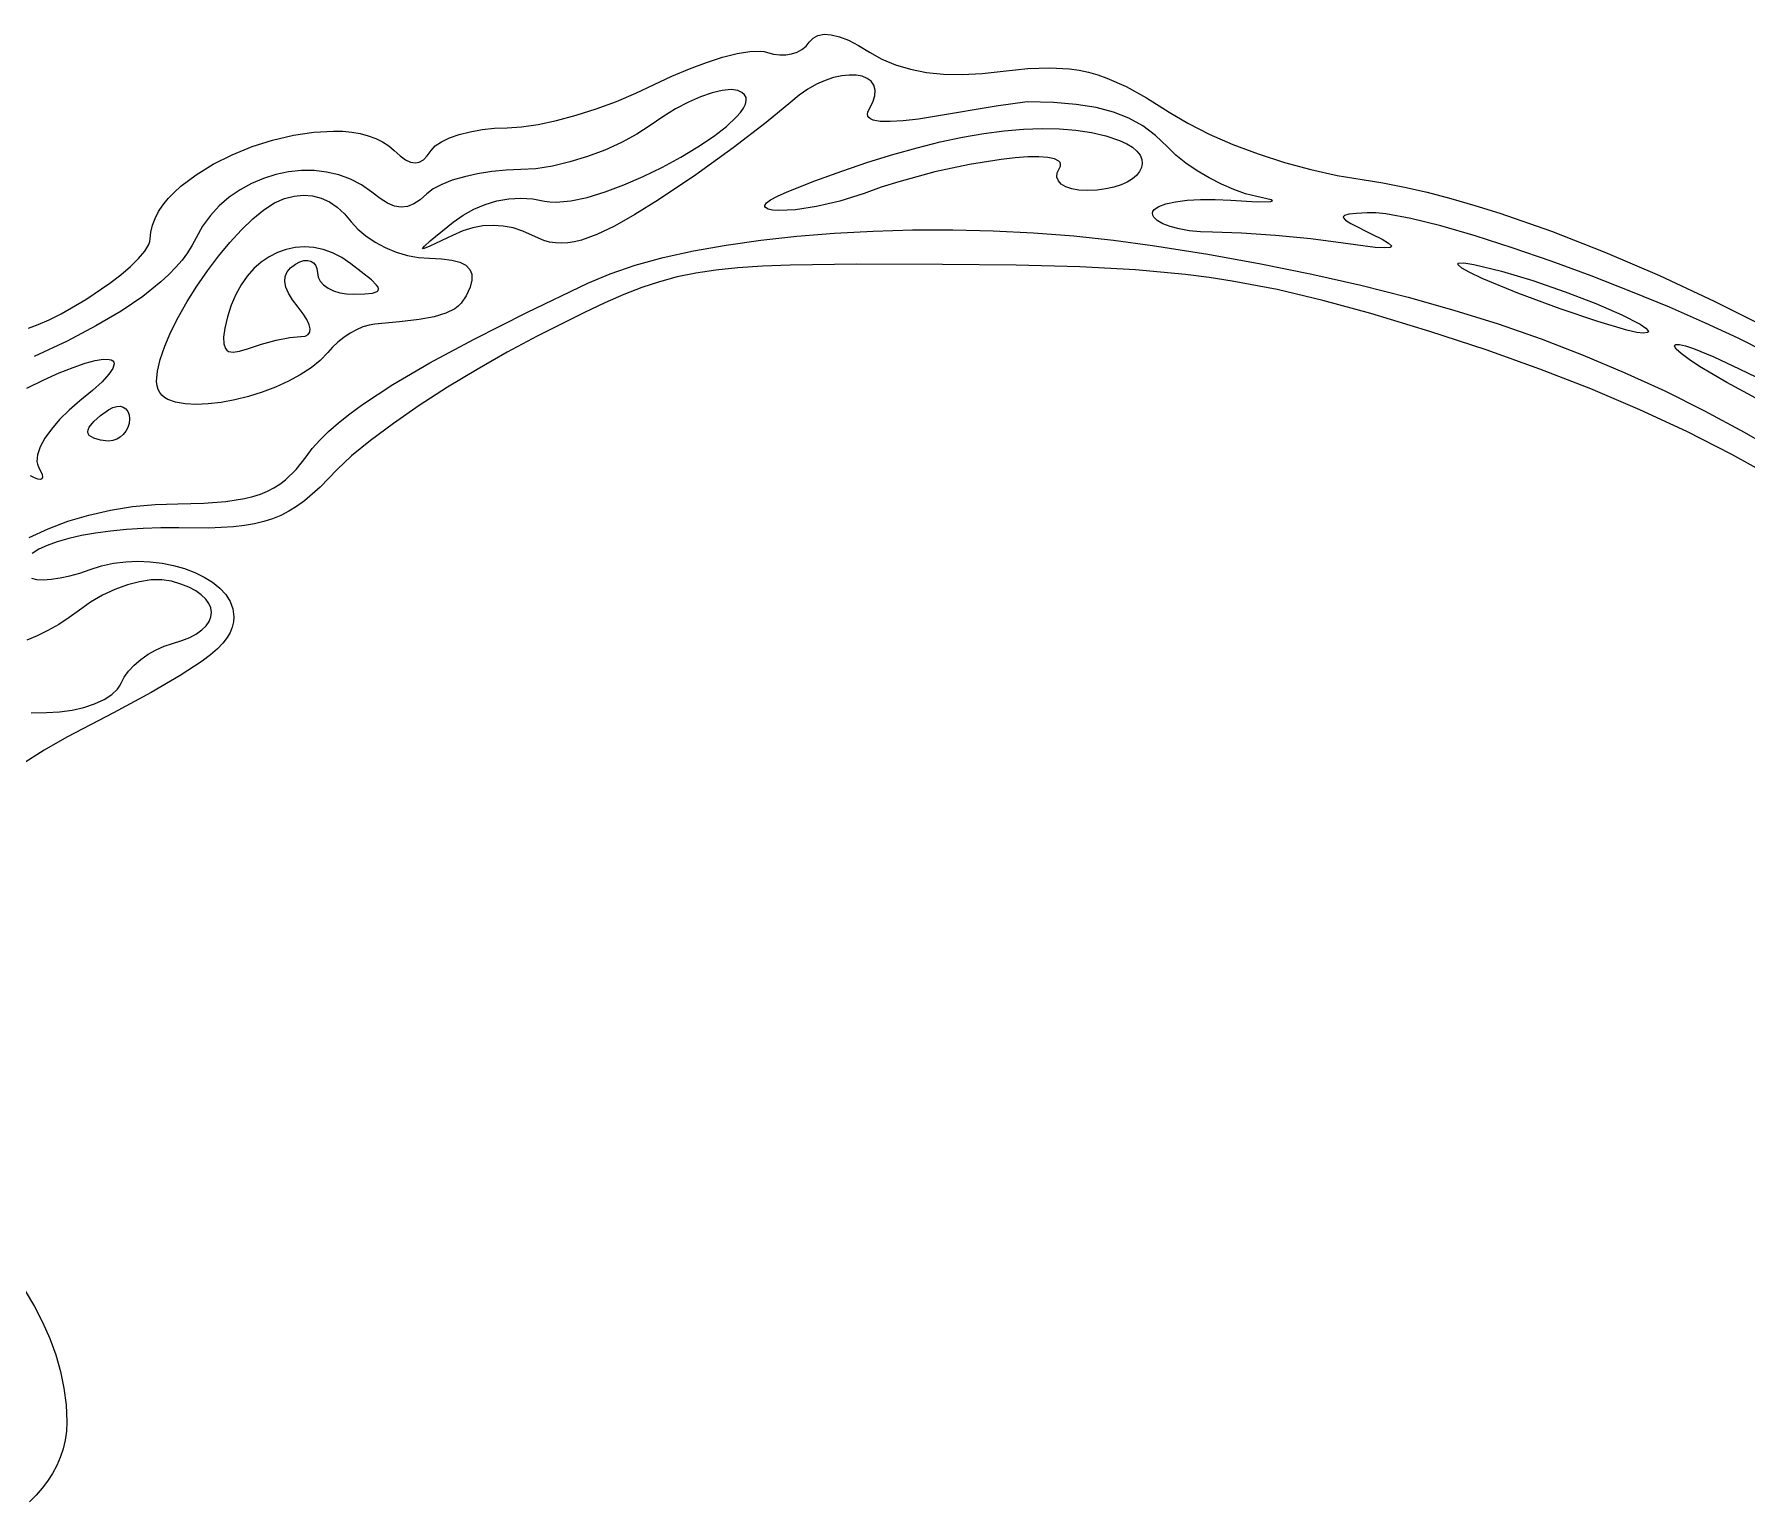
# Model space of a CAD drawing. Header units: millimetres. Extents: x 0.03 to 7.19, y 1.13 to 4.15.
# Drawn here: x 0.939 to 1.85, y 2.529 to 3.31 of the extents above; entities that cross this region are included whole.
import ezdxf

# ---------------------------------------------------------------- set-up
doc = ezdxf.new("R2010")
doc.units = ezdxf.units.MM

msp = doc.modelspace()

# ---------------------------------------------------------------- linework, layer by layer
at = {"flags": 128}
for points in [[(0.93601, 3.153618), (0.941237, 3.155427), (0.947088, 3.157961), (0.95338, 3.161107), (0.966568, 3.168776), (0.979353, 3.177518), (0.985142, 3.182006), (0.990287, 3.186419), (0.994608, 3.190644), (0.997922, 3.194564), (1.00005, 3.198067), (1.000612, 3.199626), (1.00081, 3.201038), (1.001119, 3.204723), (1.001986, 3.20838), (1.003379, 3.211996), (1.005268, 3.215562), (1.007619, 3.219065), (1.010402, 3.222493), (1.013585, 3.225836), (1.017137, 3.229082), (1.025218, 3.235237), (1.034394, 3.240866), (1.044412, 3.245878), (1.055018, 3.250181), (1.06596, 3.253683), (1.076986, 3.256293), (1.087841, 3.25792), (1.098275, 3.258472), (1.103254, 3.258316), (1.108032, 3.257857), (1.112579, 3.257083), (1.116862, 3.255983), (1.12085, 3.254545), (1.124511, 3.252759), (1.127814, 3.250612), (1.130726, 3.248094), (1.133846, 3.245241), (1.136698, 3.243203), (1.13932, 3.24198), (1.141749, 3.241573), (1.144022, 3.24198), (1.146178, 3.243203), (1.148252, 3.245241), (1.150282, 3.248094), (1.152455, 3.250523), (1.155789, 3.252788), (1.160119, 3.254841), (1.165277, 3.25663), (1.171097, 3.258108), (1.177413, 3.259225), (1.184058, 3.259931), (1.190865, 3.260177), (1.198436, 3.260646), (1.207278, 3.261992), (1.217071, 3.264118), (1.227494, 3.266932), (1.238225, 3.270339), (1.248943, 3.274245), (1.259329, 3.278556), (1.26906, 3.283177), (1.278425, 3.287674), (1.287764, 3.29164), (1.296828, 3.295004), (1.30537, 3.297696), (1.313144, 3.299645), (1.319901, 3.300781), (1.325396, 3.301032), (1.327592, 3.300805), (1.329379, 3.30033), (1.332579, 3.299383), (1.335839, 3.298943), (1.339066, 3.298989), (1.342171, 3.299497), (1.345062, 3.300445), (1.347649, 3.30181), (1.34984, 3.303571), (1.351546, 3.305705), (1.353535, 3.307964), (1.356167, 3.309381), (1.359409, 3.309961), (1.363226, 3.30971), (1.367585, 3.308633), (1.372452, 3.306734), (1.377793, 3.30402), (1.383574, 3.300497), (1.390206, 3.296712), (1.397456, 3.293647), (1.405339, 3.2913), (1.41387, 3.289668), (1.423065, 3.28875), (1.432939, 3.288541), (1.443506, 3.289041), (1.454782, 3.290247), (1.467863, 3.291673), (1.479489, 3.29213), (1.490096, 3.291512), (1.495152, 3.290766), (1.500117, 3.289712), (1.505044, 3.288335), (1.509988, 3.286622), (1.520143, 3.282137), (1.531018, 3.276149), (1.543046, 3.268552), (1.552964, 3.262611), (1.564398, 3.256846), (1.577007, 3.251376), (1.590454, 3.246319), (1.604397, 3.241796), (1.618497, 3.237923), (1.632414, 3.234821), (1.64581, 3.232608), (1.656815, 3.230904), (1.668362, 3.228659), (1.680408, 3.225895), (1.692908, 3.222637), (1.705818, 3.218907), (1.719093, 3.214728), (1.746563, 3.205114), (1.774963, 3.193981), (1.803938, 3.181512), (1.833135, 3.167893), (1.862199, 3.153306)], [(1.861027, 3.140582), (1.845959, 3.148186), (1.828525, 3.156289), (1.809288, 3.164666), (1.788817, 3.173089), (1.767675, 3.181331), (1.746429, 3.189167), (1.725645, 3.19637), (1.705888, 3.202712), (1.687724, 3.207969), (1.671719, 3.211913), (1.658439, 3.214317), (1.652997, 3.214871), (1.648449, 3.214955), (1.642732, 3.21465), (1.638697, 3.2142), (1.636365, 3.213517), (1.635842, 3.213062), (1.635752, 3.212517), (1.636879, 3.211114), (1.639763, 3.20922), (1.650879, 3.203622), (1.656374, 3.20088), (1.659873, 3.198789), (1.661315, 3.19733), (1.661246, 3.196832), (1.660641, 3.196484), (1.657793, 3.196233), (1.652709, 3.196557), (1.635601, 3.198858), (1.61852, 3.201094), (1.599733, 3.202927), (1.581519, 3.204166), (1.566157, 3.204622), (1.55974, 3.204827), (1.553753, 3.205415), (1.548329, 3.206346), (1.543596, 3.207576), (1.539687, 3.209066), (1.536733, 3.210774), (1.534864, 3.212658), (1.534378, 3.213653), (1.534212, 3.214677), (1.534429, 3.215685), (1.535063, 3.216633), (1.5375, 3.218335), (1.541354, 3.219755), (1.546452, 3.220865), (1.552625, 3.221636), (1.559701, 3.22204), (1.567509, 3.22205), (1.575879, 3.221635), (1.589866, 3.220835), (1.597146, 3.220951), (1.59813, 3.221332), (1.597266, 3.221917), (1.589768, 3.223663), (1.583782, 3.225122), (1.577414, 3.227323), (1.570858, 3.230157), (1.56431, 3.233516), (1.557965, 3.23729), (1.552018, 3.241372), (1.546665, 3.245653), (1.542101, 3.250024), (1.535742, 3.256165), (1.529015, 3.261252), (1.52168, 3.265362), (1.513501, 3.268573), (1.504236, 3.270961), (1.493648, 3.272602), (1.481498, 3.273575), (1.467546, 3.273955), (1.451058, 3.271748), (1.419226, 3.266385), (1.409643, 3.264839), (1.401448, 3.263863), (1.394674, 3.263455), (1.389355, 3.263611), (1.385524, 3.264329), (1.384177, 3.264897), (1.383215, 3.265604), (1.382641, 3.26645), (1.382461, 3.267434), (1.382678, 3.268556), (1.383296, 3.269816), (1.385355, 3.273765), (1.386423, 3.277257), (1.386581, 3.280285), (1.385906, 3.28284), (1.384478, 3.284916), (1.382376, 3.286504), (1.37968, 3.287597), (1.376468, 3.288188), (1.372819, 3.288267), (1.368814, 3.287828), (1.36453, 3.286862), (1.360048, 3.285363), (1.355446, 3.283322), (1.350803, 3.280731), (1.346199, 3.277584), (1.341712, 3.273872), (1.328674, 3.262969), (1.311037, 3.249523), (1.291117, 3.235241), (1.271226, 3.22183), (1.25875, 3.214008), (1.247938, 3.20788), (1.238545, 3.203378), (1.230325, 3.200431), (1.226579, 3.199518), (1.223033, 3.198969), (1.219659, 3.198774), (1.216424, 3.198924), (1.213298, 3.19941), (1.21025, 3.200225), (1.204268, 3.202802), (1.199145, 3.205179), (1.193931, 3.206883), (1.188644, 3.207913), (1.183301, 3.208269), (1.177918, 3.207952), (1.172512, 3.20696), (1.1671, 3.205295), (1.161699, 3.202955), (1.14968, 3.197121), (1.146685, 3.195911), (1.145942, 3.195765), (1.145704, 3.195939), (1.14674, 3.197282), (1.149798, 3.200015), (1.16199, 3.209955), (1.167343, 3.213769), (1.173074, 3.216936), (1.179096, 3.219436), (1.185325, 3.221248), (1.191675, 3.222353), (1.198059, 3.22273), (1.204391, 3.222359), (1.210587, 3.221219), (1.213556, 3.220712), (1.216902, 3.220563), (1.224584, 3.221258), (1.233344, 3.223137), (1.242893, 3.226034), (1.252941, 3.229785), (1.263198, 3.234223), (1.273374, 3.239184), (1.283179, 3.244502), (1.292325, 3.250011), (1.300521, 3.255545), (1.307478, 3.26094), (1.312906, 3.266029), (1.314956, 3.268408), (1.316515, 3.270648), (1.317547, 3.272729), (1.318015, 3.27463), (1.317884, 3.276331), (1.317117, 3.277811), (1.315679, 3.279049), (1.313532, 3.280024), (1.309905, 3.280539), (1.305266, 3.280092), (1.299807, 3.278758), (1.293719, 3.276615), (1.287194, 3.273737), (1.280423, 3.2702), (1.273596, 3.266081), (1.266907, 3.261455), (1.259763, 3.256737), (1.251633, 3.252334), (1.2428, 3.248343), (1.233548, 3.244861), (1.224157, 3.241985), (1.214913, 3.23981), (1.206096, 3.238435), (1.19799, 3.237955), (1.190271, 3.237692), (1.182563, 3.236939), (1.175071, 3.23575), (1.167999, 3.234175), (1.161553, 3.23227), (1.155938, 3.230086), (1.151358, 3.227676), (1.148018, 3.225094), (1.14447, 3.221904), (1.141075, 3.219649), (1.137741, 3.218332), (1.134372, 3.217955), (1.130876, 3.21852), (1.127159, 3.220031), (1.123126, 3.22249), (1.118685, 3.225899), (1.11325, 3.229793), (1.107389, 3.23287), (1.101181, 3.235149), (1.094707, 3.236651), (1.088046, 3.237398), (1.081278, 3.237409), (1.074483, 3.236706), (1.06774, 3.235309), (1.06113, 3.233239), (1.054731, 3.230516), (1.048624, 3.227162), (1.042888, 3.223196), (1.037603, 3.21864), (1.03285, 3.213514), (1.028707, 3.207839), (1.025254, 3.201635), (1.023156, 3.197666), (1.020664, 3.193731), (1.017768, 3.189824), (1.014458, 3.185939), (1.010726, 3.182068), (1.006561, 3.178204), (0.996896, 3.17047), (0.98539, 3.162683), (0.971965, 3.154786), (0.956547, 3.146724), (0.93906, 3.138441)], [(1.339768, 3.226149), (1.354581, 3.231919), (1.368907, 3.237149), (1.382745, 3.24184), (1.396089, 3.24599), (1.408938, 3.249599), (1.421287, 3.252667), (1.433133, 3.255193), (1.444473, 3.257177), (1.455304, 3.258618), (1.465621, 3.259515), (1.475423, 3.259868), (1.484706, 3.259677), (1.493465, 3.25894), (1.501698, 3.257658), (1.509402, 3.25583), (1.516574, 3.253455), (1.520463, 3.251709), (1.523574, 3.249791), (1.525933, 3.24774), (1.527564, 3.245594), (1.528492, 3.243393), (1.528744, 3.241178), (1.528344, 3.238986), (1.527317, 3.236858), (1.525688, 3.234832), (1.523483, 3.232949), (1.520727, 3.231248), (1.517445, 3.229767), (1.513662, 3.228547), (1.509403, 3.227627), (1.504694, 3.227046), (1.49956, 3.226844), (1.495048, 3.227071), (1.491202, 3.227728), (1.488065, 3.228778), (1.485685, 3.230186), (1.484106, 3.231914), (1.483376, 3.233928), (1.48354, 3.236189), (1.484643, 3.238663), (1.485169, 3.239789), (1.485291, 3.240794), (1.485026, 3.241681), (1.484389, 3.242452), (1.482065, 3.243654), (1.478447, 3.244417), (1.473663, 3.244757), (1.46784, 3.24469), (1.461108, 3.244233), (1.453594, 3.243403), (1.436734, 3.240687), (1.418284, 3.236675), (1.399268, 3.231498), (1.389869, 3.228514), (1.380712, 3.225288), (1.367774, 3.221135), (1.355321, 3.218235), (1.344228, 3.216571), (1.33537, 3.216125), (1.332053, 3.216353), (1.329621, 3.216878), (1.328186, 3.217698), (1.327875, 3.218218), (1.327855, 3.218812), (1.328739, 3.220216), (1.330946, 3.221908), (1.334586, 3.223887), (1.339768, 3.226149)], [(1.00506, 3.120844), (1.004497, 3.122883), (1.004247, 3.125209), (1.004631, 3.13064), (1.006097, 3.136965), (1.008533, 3.144012), (1.011826, 3.15161), (1.015863, 3.159588), (1.02053, 3.167775), (1.025714, 3.176), (1.031303, 3.184091), (1.037184, 3.191876), (1.043242, 3.199186), (1.049366, 3.205848), (1.055443, 3.211691), (1.061358, 3.216543), (1.067, 3.220235), (1.072254, 3.222594), (1.077341, 3.223853), (1.08231, 3.224286), (1.087128, 3.223903), (1.091763, 3.222715), (1.096182, 3.220735), (1.100354, 3.217973), (1.104245, 3.21444), (1.107824, 3.210149), (1.111235, 3.206249), (1.115499, 3.20261), (1.120447, 3.199312), (1.125907, 3.196436), (1.131708, 3.19406), (1.137679, 3.192265), (1.14365, 3.191129), (1.149449, 3.190733), (1.155915, 3.190503), (1.16128, 3.18981), (1.165556, 3.188645), (1.168756, 3.187), (1.170891, 3.184866), (1.171974, 3.182237), (1.172017, 3.179102), (1.171032, 3.175455), (1.168891, 3.170687), (1.166285, 3.166862), (1.164692, 3.165258), (1.162846, 3.163836), (1.158209, 3.161469), (1.152005, 3.159617), (1.143868, 3.158138), (1.13343, 3.156891), (1.120324, 3.155733), (1.117307, 3.155225), (1.114054, 3.154203), (1.110668, 3.152726), (1.107251, 3.150858), (1.103905, 3.148658), (1.100734, 3.14619), (1.097839, 3.143513), (1.095324, 3.140691), (1.091326, 3.136442), (1.086396, 3.132438), (1.080684, 3.128711), (1.074345, 3.125295), (1.067531, 3.122224), (1.060396, 3.119532), (1.053093, 3.117252), (1.045775, 3.115418), (1.038595, 3.114064), (1.031706, 3.113223), (1.025261, 3.11293), (1.019413, 3.113216), (1.014316, 3.114118), (1.010123, 3.115667), (1.008413, 3.116695), (1.006986, 3.117898), (1.005862, 3.119279), (1.00506, 3.120844)], [(0.936447, 3.042237), (0.946433, 3.046824), (0.957033, 3.050784), (0.96814, 3.054089), (0.979643, 3.056709), (0.991435, 3.058617), (1.003406, 3.059782), (1.015449, 3.060177), (1.029342, 3.060442), (1.041115, 3.061308), (1.051063, 3.062883), (1.055444, 3.063971), (1.05948, 3.065276), (1.063207, 3.066813), (1.066661, 3.068594), (1.069881, 3.070633), (1.072902, 3.072945), (1.078496, 3.078436), (1.08374, 3.085177), (1.087086, 3.089573), (1.091041, 3.094032), (1.095647, 3.098581), (1.100946, 3.103245), (1.106979, 3.10805), (1.113789, 3.113022), (1.129903, 3.123568), (1.149624, 3.135088), (1.173283, 3.147788), (1.201215, 3.161875), (1.233754, 3.177552), (1.245566, 3.18252), (1.258973, 3.187037), (1.273832, 3.191095), (1.290002, 3.194682), (1.307338, 3.19779), (1.325698, 3.200409), (1.34494, 3.20253), (1.364921, 3.204142), (1.385497, 3.205237), (1.406526, 3.205805), (1.427865, 3.205837), (1.449371, 3.205322), (1.470902, 3.204251), (1.492314, 3.202615), (1.513465, 3.200403), (1.534212, 3.197608), (1.563671, 3.192901), (1.591912, 3.18783), (1.61903, 3.182362), (1.645117, 3.176461), (1.670268, 3.170093), (1.694577, 3.163225), (1.718138, 3.155822), (1.741044, 3.147849), (1.763389, 3.139273), (1.785268, 3.130058), (1.806773, 3.120172), (1.828, 3.109578), (1.849041, 3.098244), (1.86999, 3.086135)], [(1.080921, 3.149066), (1.083298, 3.149332), (1.084941, 3.15012), (1.085852, 3.151409), (1.086032, 3.153182), (1.085483, 3.155421), (1.084206, 3.158107), (1.082203, 3.161222), (1.079476, 3.164747), (1.076535, 3.168602), (1.074387, 3.172145), (1.073031, 3.17539), (1.072468, 3.178351), (1.072695, 3.18104), (1.073713, 3.183473), (1.07552, 3.185662), (1.078115, 3.187622), (1.080454, 3.188827), (1.082637, 3.189488), (1.084616, 3.189622), (1.086343, 3.189248), (1.087769, 3.188386), (1.088848, 3.187053), (1.08953, 3.185269), (1.089768, 3.183052), (1.090165, 3.180695), (1.091302, 3.17851), (1.093101, 3.176544), (1.09548, 3.174844), (1.09836, 3.173456), (1.101663, 3.172427), (1.105306, 3.171805), (1.109212, 3.171635), (1.115055, 3.171832), (1.1192, 3.172266), (1.121634, 3.173081), (1.122205, 3.173676), (1.122343, 3.17442), (1.122046, 3.175331), (1.121314, 3.176426), (1.118535, 3.179241), (1.107671, 3.187872), (1.102815, 3.191123), (1.097869, 3.193625), (1.092873, 3.195393), (1.087869, 3.196446), (1.082896, 3.196801), (1.077996, 3.196476), (1.073209, 3.195488), (1.068577, 3.193854), (1.06414, 3.191593), (1.059938, 3.188721), (1.056013, 3.185256), (1.052405, 3.181215), (1.049155, 3.176617), (1.046305, 3.171478), (1.043893, 3.165816), (1.041962, 3.159649), (1.040573, 3.153639), (1.039894, 3.148842), (1.039959, 3.145208), (1.040801, 3.142684), (1.041523, 3.141822), (1.042452, 3.141217), (1.044945, 3.140755), (1.048312, 3.141245), (1.052587, 3.142635), (1.060011, 3.145128), (1.067827, 3.147174), (1.075107, 3.148557), (1.080921, 3.149066)], [(1.865634, 3.073578), (1.842522, 3.086407), (1.818532, 3.098583), (1.793562, 3.110166), (1.767507, 3.121217), (1.740264, 3.131796), (1.711728, 3.141963), (1.681797, 3.151778), (1.650365, 3.161302), (1.624767, 3.168368), (1.600551, 3.174097), (1.576614, 3.178616), (1.564405, 3.180462), (1.551853, 3.182054), (1.525166, 3.184536), (1.495449, 3.186191), (1.461601, 3.187144), (1.422518, 3.187524), (1.37681, 3.187566), (1.341316, 3.187092), (1.32664, 3.186526), (1.313606, 3.185669), (1.30191, 3.184467), (1.291249, 3.182866), (1.281318, 3.180812), (1.271814, 3.178252), (1.262433, 3.17513), (1.252872, 3.171393), (1.242825, 3.166988), (1.23199, 3.16186), (1.20674, 3.149219), (1.190801, 3.140785), (1.174742, 3.131646), (1.159001, 3.122093), (1.144015, 3.112417), (1.13022, 3.102909), (1.118053, 3.093859), (1.107951, 3.08556), (1.100351, 3.078302), (1.091253, 3.06904), (1.082852, 3.061723), (1.078739, 3.058731), (1.074593, 3.056148), (1.070345, 3.053949), (1.065926, 3.052109), (1.061266, 3.050603), (1.056297, 3.049405), (1.050949, 3.04849), (1.045154, 3.047831), (1.031944, 3.047184), (1.016115, 3.04726), (1.00648, 3.047303), (0.997153, 3.047028), (0.988201, 3.046456), (0.97969, 3.045609), (0.971684, 3.044507), (0.96425, 3.043172), (0.957453, 3.041624), (0.951358, 3.039884), (0.946032, 3.037973), (0.941539, 3.035913), (0.937946, 3.033723)], [(1.728657, 3.172233), (1.709618, 3.180066), (1.703152, 3.183131), (1.69885, 3.185545), (1.696807, 3.187246), (1.696663, 3.187809), (1.69712, 3.18817), (1.699885, 3.188256), (1.705199, 3.187441), (1.719844, 3.183921), (1.73656, 3.178865), (1.753828, 3.172891), (1.770131, 3.166615), (1.78395, 3.160654), (1.793767, 3.155625), (1.7967, 3.153652), (1.798064, 3.152144), (1.798098, 3.151589), (1.797669, 3.151178), (1.795324, 3.15083), (1.791958, 3.151258), (1.786626, 3.152504), (1.771157, 3.157099), (1.751105, 3.16391), (1.728657, 3.172233)], [(1.857587, 3.115135), (1.839881, 3.124616), (1.825383, 3.13322), (1.819804, 3.136899), (1.815587, 3.140005), (1.812921, 3.142419), (1.81199, 3.144024), (1.812168, 3.144503), (1.812691, 3.144788), (1.814701, 3.144799), (1.817878, 3.144108), (1.822082, 3.142764), (1.833008, 3.138317), (1.846351, 3.131858), (1.860138, 3.125404)], [(0.935137, 3.121672), (0.944209, 3.126077), (0.952453, 3.129752), (0.959805, 3.13269), (0.966201, 3.134887), (0.971576, 3.136336), (0.975865, 3.137033), (0.979005, 3.136971), (0.980123, 3.136654), (0.98093, 3.136146), (0.981418, 3.135445), (0.981577, 3.134551), (0.980881, 3.132181), (0.978778, 3.129031), (0.975203, 3.125095), (0.970091, 3.120368), (0.963379, 3.114844), (0.957625, 3.109958), (0.952549, 3.104929), (0.948241, 3.099899), (0.944791, 3.095014), (0.942289, 3.090416), (0.940826, 3.08625), (0.940493, 3.082659), (0.940778, 3.081125), (0.941379, 3.079788), (0.943357, 3.075677), (0.943542, 3.074308), (0.943212, 3.073422), (0.942386, 3.073036), (0.941078, 3.073169), (0.939307, 3.07384), (0.937087, 3.075066)], [(0.967546, 3.098413), (0.967773, 3.099537), (0.968423, 3.100857), (0.97081, 3.103889), (0.974343, 3.107124), (0.978657, 3.110177), (0.980889, 3.111317), (0.982971, 3.111915), (0.984858, 3.111993), (0.986504, 3.111569), (0.987864, 3.110666), (0.988891, 3.109302), (0.989541, 3.107498), (0.989768, 3.105274), (0.989541, 3.102911), (0.988891, 3.100706), (0.987864, 3.098708), (0.986504, 3.096965), (0.984858, 3.095526), (0.982971, 3.094438), (0.980889, 3.09375), (0.978657, 3.09351), (0.974343, 3.093898), (0.97081, 3.094951), (0.968423, 3.09651), (0.967773, 3.097429), (0.967546, 3.098413)], [(0.937609, 3.020485), (0.940374, 3.019858), (0.943927, 3.019683), (0.948134, 3.019948), (0.952859, 3.020637), (0.957965, 3.021736), (0.963318, 3.023231), (0.968782, 3.025108), (0.974945, 3.027076), (0.98131, 3.028445), (0.987795, 3.029244), (0.994318, 3.029499), (1.000794, 3.029237), (1.007142, 3.028486), (1.013278, 3.027272), (1.01912, 3.025623), (1.024585, 3.023566), (1.02959, 3.021129), (1.034053, 3.018337), (1.037889, 3.015219), (1.041018, 3.011802), (1.043355, 3.008112), (1.044818, 3.004177), (1.045324, 3.000024), (1.045131, 2.997215), (1.044514, 2.994454), (1.043408, 2.991698), (1.041753, 2.9889), (1.039486, 2.986018), (1.036545, 2.983005), (1.032869, 2.979816), (1.028395, 2.976408), (1.016805, 2.968752), (1.001279, 2.959679), (0.981321, 2.948829), (0.956435, 2.935844), (0.944395, 2.929094), (0.932148, 2.92128)], [(0.937393, 2.948811), (0.945671, 2.949066), (0.95259, 2.949382), (0.959265, 2.950288), (0.965537, 2.951722), (0.971247, 2.953622), (0.976239, 2.955925), (0.980354, 2.95857), (0.983435, 2.961494), (0.984538, 2.963042), (0.985324, 2.964635), (0.986963, 2.967879), (0.989338, 2.971127), (0.992337, 2.97429), (0.995846, 2.977283), (0.999755, 2.980019), (1.003951, 2.982411), (1.008321, 2.984372), (1.012754, 2.985816), (1.01765, 2.987308), (1.021885, 2.98903), (1.02546, 2.990947), (1.028375, 2.993028), (1.030631, 2.995241), (1.032228, 2.997552), (1.033168, 2.999928), (1.03345, 3.002339), (1.033076, 3.00475), (1.032045, 3.007129), (1.030359, 3.009444), (1.028018, 3.011662), (1.025022, 3.01375), (1.021373, 3.015677), (1.01707, 3.017409), (1.012115, 3.018913), (1.007036, 3.019686), (1.001319, 3.019583), (0.995133, 3.018657), (0.98865, 3.016962), (0.982039, 3.01455), (0.975471, 3.011476), (0.969115, 3.007792), (0.963143, 3.003552), (0.957723, 2.999569), (0.952113, 2.995957), (0.946409, 2.992735), (0.940704, 2.989918), (0.935093, 2.987522)], [(0.934283, 2.641277), (0.939211, 2.633006), (0.943587, 2.624566), (0.947379, 2.615979), (0.950553, 2.607269), (0.953078, 2.598458), (0.954921, 2.589569), (0.956051, 2.580625), (0.956435, 2.571649), (0.956205, 2.566708), (0.955531, 2.561897), (0.954433, 2.557223), (0.952932, 2.552695), (0.951047, 2.548322), (0.948802, 2.544113), (0.946215, 2.540075), (0.943308, 2.536219), (0.940101, 2.532551), (0.936616, 2.529081)]]:
    msp.add_lwpolyline(points, dxfattribs=at)

doc.saveas('drawing.dxf')
